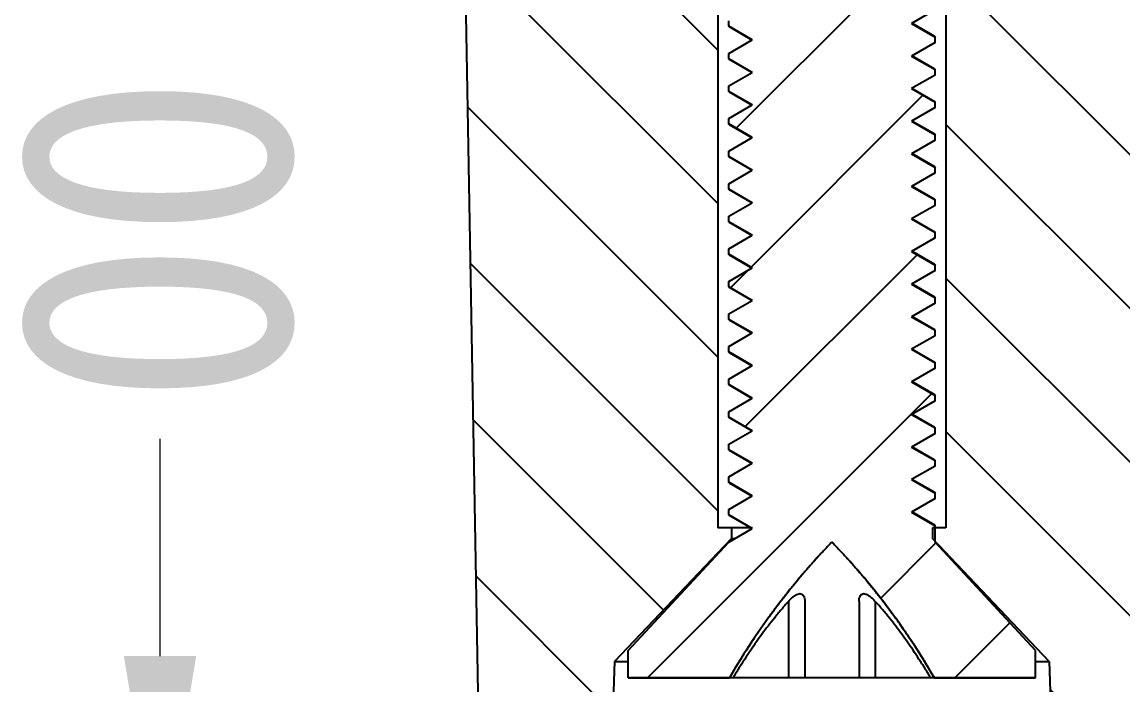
# Model space of a CAD drawing. Header units: millimetres. Extents: x 306 to 1885, y 393 to 1000.
# Drawn here: x 1284.17 to 1304.45, y 596.46 to 608.67 of the extents above; entities that cross this region are included whole.
import ezdxf

# ---------------------------------------------------------------- set-up
doc = ezdxf.new("R2010")
doc.units = ezdxf.units.MM
doc.layers.add('dim', color=3, linetype='Continuous', lineweight=9)
doc.styles.add('FFS', font='SIMFANG.TTF', dxfattribs={"width": 0.9})
doc.dimstyles.new('YanXiu', dxfattribs={"dimtxt": 2.5, "dimasz": 2.2, "dimexe": 1, "dimexo": 0.6, "dimgap": 0.66, "dimtad": 0, "dimzin": 1, "dimdsep": 46, "dimtxsty": 'FFS', "dimcen": 0, "dimclrd": 256, "dimclre": 131, "dimclrt": 42, "dimazin": 0, "dimtfac": 1, "dimtofl": 0, "dimtmove": 0, "dimatfit": 3, "dimfxl": 0, "dimlwd": 5, "dimlwe": 5, "dimarcsym": 0})

# ---------------------------------------------------------------- blocks, each defined once
blk = doc.blocks.new('*D50')
at = {"layer": 'Defpoints', "color": 0}
for p in [(-65.415, 104.552), (-59.935, 103.552), (-53.043, 103.552)]:
    blk.add_point(p, dxfattribs=at)
at = {"layer": 'dim', "lineweight": 5}
for p, q in [((-53.043, 108.552), (-53.043, 112.552)), ((-53.043, 99.552), (-53.043, 95.552))]:
    blk.add_line(p, q, dxfattribs=at)
at = {"layer": 'dim', "color": 131, "lineweight": 5}
for p, q in [((-64.416, 104.552), (-52.044, 104.552)), ((-58.935, 103.552), (-52.044, 103.552))]:
    blk.add_line(p, q, dxfattribs=at)
at = {"layer": 'dim'}
for points in [[(-53.71, 108.552), (-52.377, 108.552), (-53.043, 104.552)], [(-53.71, 99.552), (-52.377, 99.552), (-53.043, 103.552)]]:
    blk.add_solid(points, dxfattribs=at)
at = {"layer": 'dim', "color": 42, "insert": (-53.043, 88.824), "char_height": 5, "attachment_point": 5, "rotation": 90, "style": 'FFS'}
blk.add_mtext('1.00', dxfattribs=at)
blk = doc.blocks.new('u50')
h = blk.add_hatch()
h.set_pattern_fill('DEFAULT__9', color=5, scale=2, angle=135, style=0, pattern_type=0)
h.set_pattern_definition([(135, (-331.9686, -74.1004), (-1.414214, -1.414214), [])])
edge = h.paths.add_edge_path()
edge.add_line((-58.638, 85.552), (-63.315, 85.552))
edge.add_line((-63.315, 85.552), (-63.315, 97.189))
edge.add_line((-63.565, 97.189), (-63.315, 97.189))
edge.add_line((-63.565, 97.189), (-63.565, 97.389))
edge.add_line((-63.565, 97.389), (-63.315, 97.652))
edge.add_line((-63.315, 97.652), (-61.415, 99.652))
edge.add_line((-61.415, 99.652), (-61.38, 100.652))
edge.add_line((-60.542, 100.652), (-61.38, 100.652))
edge.add_line((-60.542, 100.652), (-60.44, 103.552))
edge.add_line((-59.935, 103.552), (-60.44, 103.552))
edge.add_spline(control_points=[(-58.935, 102.569), (-58.945, 103.147), (-59.357, 103.552), (-59.935, 103.552)], knot_values=[0, 0, 0, 0, 1, 1, 1, 1], weights=[1, 0.808834, 0.808834, 1], degree=3, periodic=0)
edge.add_line((-58.638, 85.552), (-58.935, 102.569))
edge = h.paths.add_edge_path()
edge.add_line((-67.515, 85.552), (-70.837, 85.552))
edge.add_line((-70.889, 88.552), (-70.837, 85.552))
edge.add_line((-70.889, 88.552), (-72.351, 88.552))
edge.add_line((-72.351, 88.552), (-72.404, 85.552))
edge.add_line((-72.404, 85.552), (-73.394, 85.552))
edge.add_line((-73.394, 85.552), (-73.656, 100.552))
edge.add_line((-73.656, 100.552), (-75.421, 100.552))
edge.add_line((-75.421, 100.552), (-75.421, 103.552))
edge.add_line((-70.39, 103.552), (-75.421, 103.552))
edge.add_line((-70.289, 100.652), (-70.39, 103.552))
edge.add_line((-69.45, 100.652), (-70.289, 100.652))
edge.add_line((-69.415, 99.652), (-69.45, 100.652))
edge.add_line((-69.415, 99.652), (-67.265, 97.389))
edge.add_line((-67.265, 97.189), (-67.265, 97.389))
edge.add_line((-67.515, 97.189), (-67.265, 97.189))
edge.add_line((-67.515, 85.552), (-67.515, 97.189))
edge = h.paths.add_edge_path()
edge.add_line((-75.421, 100.552), (-75.421, 103.552))
edge.add_line((-75.421, 100.552), (-75.421, 103.552))
edge = h.paths.add_edge_path()
edge.add_line((-75.421, 103.552), (-84.841, 103.552))
edge.add_line((-75.421, 100.552), (-75.421, 103.552))
edge.add_line((-75.421, 100.552), (-84.841, 100.552))
edge.add_line((-84.841, 100.552), (-84.841, 103.552))
edge = h.paths.add_edge_path()
edge.add_line((-84.841, 100.552), (-84.841, 103.552))
edge.add_line((-84.841, 100.552), (-84.841, 103.552))
edge = h.paths.add_edge_path()
edge.add_line((-150.193, 85.552), (-148.984, 85.552))
edge.add_line((-150.193, 85.552), (-149.896, 102.569))
edge.add_spline(control_points=[(-148.896, 103.552), (-149.473, 103.552), (-149.885, 103.147), (-149.896, 102.569)], knot_values=[0, 0, 0, 0, 1, 1, 1, 1], weights=[1, 0.808834, 0.808834, 1], degree=3, periodic=0)
edge.add_line((-148.896, 103.552), (-84.841, 103.552))
edge.add_line((-84.841, 100.552), (-84.841, 103.552))
edge.add_line((-146.165, 100.552), (-84.841, 100.552))
edge.add_line((-146.165, 100.552), (-146.427, 85.552))
edge.add_line((-147.417, 85.552), (-146.427, 85.552))
edge.add_line((-147.47, 88.552), (-147.417, 85.552))
edge.add_line((-148.932, 88.552), (-147.47, 88.552))
edge.add_line((-148.932, 88.552), (-148.984, 85.552))
h = blk.add_hatch()
h.set_pattern_fill('DEFAULT__7', color=5, scale=2, angle=45, style=0, pattern_type=0)
h.set_pattern_definition([(45, (-331.9686, -74.1004), (-1.414214, 1.414214), [])])
edge = h.paths.add_edge_path()
edge.add_line((-63.862, 77.952), (-67.315, 77.952))
edge.add_line((-67.315, 78.052), (-67.315, 77.952))
edge.add_line((-67.315, 78.052), (-66.882, 78.302))
edge.add_line((-66.882, 78.302), (-67.315, 78.552))
edge.add_line((-67.315, 78.652), (-67.315, 78.552))
edge.add_line((-67.315, 78.652), (-66.882, 78.902))
edge.add_line((-66.882, 78.902), (-67.315, 79.152))
edge.add_line((-67.315, 79.252), (-67.315, 79.152))
edge.add_line((-67.315, 79.252), (-66.882, 79.502))
edge.add_line((-66.882, 79.502), (-67.315, 79.752))
edge.add_line((-67.315, 79.852), (-67.315, 79.752))
edge.add_line((-67.315, 79.852), (-66.882, 80.102))
edge.add_line((-66.882, 80.102), (-67.315, 80.352))
edge.add_line((-67.315, 80.452), (-67.315, 80.352))
edge.add_line((-67.315, 80.452), (-66.882, 80.702))
edge.add_line((-66.882, 80.702), (-67.315, 80.952))
edge.add_line((-67.315, 81.052), (-67.315, 80.952))
edge.add_line((-67.315, 81.052), (-66.882, 81.302))
edge.add_line((-66.882, 81.302), (-67.315, 81.552))
edge.add_line((-67.315, 81.652), (-67.315, 81.552))
edge.add_line((-67.315, 81.652), (-66.882, 81.902))
edge.add_line((-66.882, 81.902), (-67.315, 82.152))
edge.add_line((-67.315, 82.252), (-67.315, 82.152))
edge.add_line((-67.315, 82.252), (-66.882, 82.502))
edge.add_line((-66.882, 82.502), (-67.315, 82.752))
edge.add_line((-67.315, 82.852), (-67.315, 82.752))
edge.add_line((-67.315, 82.852), (-66.882, 83.102))
edge.add_line((-66.882, 83.102), (-67.315, 83.352))
edge.add_line((-67.315, 83.452), (-67.315, 83.352))
edge.add_line((-67.315, 83.452), (-66.882, 83.702))
edge.add_line((-66.882, 83.702), (-67.315, 83.952))
edge.add_line((-67.315, 84.052), (-67.315, 83.952))
edge.add_line((-67.315, 84.052), (-66.882, 84.302))
edge.add_line((-66.882, 84.302), (-67.315, 84.552))
edge.add_line((-67.315, 84.652), (-67.315, 84.552))
edge.add_line((-67.315, 84.652), (-66.882, 84.902))
edge.add_line((-66.882, 84.902), (-67.315, 85.152))
edge.add_line((-67.315, 85.252), (-67.315, 85.152))
edge.add_line((-67.315, 85.252), (-66.882, 85.502))
edge.add_line((-66.882, 85.502), (-67.315, 85.752))
edge.add_line((-67.315, 85.852), (-67.315, 85.752))
edge.add_line((-67.315, 85.852), (-66.882, 86.102))
edge.add_line((-66.882, 86.102), (-67.315, 86.352))
edge.add_line((-67.315, 86.452), (-67.315, 86.352))
edge.add_line((-67.315, 86.452), (-66.882, 86.702))
edge.add_line((-66.882, 86.702), (-67.315, 86.952))
edge.add_line((-67.315, 87.052), (-67.315, 86.952))
edge.add_line((-67.315, 87.052), (-66.882, 87.302))
edge.add_line((-66.882, 87.302), (-67.315, 87.552))
edge.add_line((-67.315, 87.652), (-67.315, 87.552))
edge.add_line((-67.315, 87.652), (-66.882, 87.902))
edge.add_line((-66.882, 87.902), (-67.315, 88.152))
edge.add_line((-67.315, 88.252), (-67.315, 88.152))
edge.add_line((-67.315, 88.252), (-66.882, 88.502))
edge.add_line((-66.882, 88.502), (-67.315, 88.752))
edge.add_line((-67.315, 88.852), (-67.315, 88.752))
edge.add_line((-67.315, 88.852), (-66.882, 89.102))
edge.add_line((-66.882, 89.102), (-67.315, 89.352))
edge.add_line((-67.315, 89.452), (-67.315, 89.352))
edge.add_line((-67.315, 89.452), (-66.882, 89.702))
edge.add_line((-66.882, 89.702), (-67.315, 89.952))
edge.add_line((-67.315, 90.052), (-67.315, 89.952))
edge.add_line((-67.315, 90.052), (-66.882, 90.302))
edge.add_line((-66.882, 90.302), (-67.315, 90.552))
edge.add_line((-67.315, 90.652), (-67.315, 90.552))
edge.add_line((-67.315, 90.652), (-66.882, 90.902))
edge.add_line((-66.882, 90.902), (-67.315, 91.152))
edge.add_line((-67.315, 91.252), (-67.315, 91.152))
edge.add_line((-67.315, 91.252), (-66.882, 91.502))
edge.add_line((-66.882, 91.502), (-67.315, 91.752))
edge.add_line((-67.315, 91.852), (-67.315, 91.752))
edge.add_line((-67.315, 91.852), (-66.882, 92.102))
edge.add_line((-66.882, 92.102), (-67.315, 92.352))
edge.add_line((-67.315, 92.452), (-67.315, 92.352))
edge.add_line((-67.315, 92.452), (-66.882, 92.702))
edge.add_line((-66.882, 92.702), (-67.315, 92.952))
edge.add_line((-67.315, 93.052), (-67.315, 92.952))
edge.add_line((-67.315, 93.052), (-66.882, 93.302))
edge.add_line((-66.882, 93.302), (-67.315, 93.552))
edge.add_line((-67.315, 93.652), (-67.315, 93.552))
edge.add_line((-67.315, 93.652), (-66.882, 93.902))
edge.add_line((-66.882, 93.902), (-67.315, 94.152))
edge.add_line((-67.315, 94.252), (-67.315, 94.152))
edge.add_line((-67.315, 94.252), (-66.882, 94.502))
edge.add_line((-66.882, 94.502), (-67.315, 94.752))
edge.add_line((-67.315, 94.852), (-67.315, 94.752))
edge.add_line((-67.315, 94.852), (-66.882, 95.102))
edge.add_line((-66.882, 95.102), (-67.315, 95.352))
edge.add_line((-67.315, 95.452), (-67.315, 95.352))
edge.add_line((-67.315, 95.452), (-66.882, 95.702))
edge.add_line((-66.882, 95.702), (-67.315, 95.952))
edge.add_line((-67.315, 96.052), (-67.315, 95.952))
edge.add_line((-67.315, 96.052), (-66.882, 96.302))
edge.add_line((-66.882, 96.302), (-67.315, 96.552))
edge.add_line((-67.315, 96.652), (-67.315, 96.552))
edge.add_line((-67.315, 96.652), (-66.882, 96.902))
edge.add_line((-66.882, 96.902), (-67.315, 97.152))
edge.add_line((-67.315, 97.452), (-67.315, 97.152))
edge.add_line((-69.165, 99.452), (-67.315, 97.452))
edge.add_line((-69.165, 99.952), (-69.165, 99.452))
edge.add_line((-67.302, 99.952), (-69.165, 99.952))
edge.add_spline(control_points=[(-65.415, 97.452), (-66.143, 98.207), (-66.775, 99.044), (-67.302, 99.952)], knot_values=[0, 0, 0, 0, 1, 1, 1, 1], weights=[1, 0.995146, 0.995146, 1], degree=3, periodic=0)
edge.add_spline(control_points=[(-65.415, 97.452), (-64.687, 98.207), (-64.055, 99.044), (-63.529, 99.952)], knot_values=[0, 0, 0, 0, 1, 1, 1, 1], weights=[1, 0.995146, 0.995146, 1], degree=3, periodic=0)
edge.add_line((-61.665, 99.952), (-63.529, 99.952))
edge.add_line((-61.665, 99.952), (-61.665, 99.452))
edge.add_line((-61.665, 99.452), (-63.515, 97.452))
edge.add_line((-63.515, 97.452), (-63.948, 97.202))
edge.add_line((-63.948, 97.202), (-63.515, 96.952))
edge.add_line((-63.515, 96.952), (-63.515, 96.852))
edge.add_line((-63.515, 96.852), (-63.948, 96.602))
edge.add_line((-63.948, 96.602), (-63.515, 96.352))
edge.add_line((-63.515, 96.352), (-63.515, 96.252))
edge.add_line((-63.515, 96.252), (-63.948, 96.002))
edge.add_line((-63.948, 96.002), (-63.515, 95.752))
edge.add_line((-63.515, 95.752), (-63.515, 95.652))
edge.add_line((-63.515, 95.652), (-63.948, 95.402))
edge.add_line((-63.948, 95.402), (-63.515, 95.152))
edge.add_line((-63.515, 95.152), (-63.515, 95.052))
edge.add_line((-63.515, 95.052), (-63.948, 94.802))
edge.add_line((-63.948, 94.802), (-63.515, 94.552))
edge.add_line((-63.515, 94.552), (-63.515, 94.452))
edge.add_line((-63.515, 94.452), (-63.948, 94.202))
edge.add_line((-63.948, 94.202), (-63.515, 93.952))
edge.add_line((-63.515, 93.952), (-63.515, 93.852))
edge.add_line((-63.515, 93.852), (-63.948, 93.602))
edge.add_line((-63.948, 93.602), (-63.515, 93.352))
edge.add_line((-63.515, 93.352), (-63.515, 93.252))
edge.add_line((-63.515, 93.252), (-63.948, 93.002))
edge.add_line((-63.948, 93.002), (-63.515, 92.752))
edge.add_line((-63.515, 92.752), (-63.515, 92.652))
edge.add_line((-63.515, 92.652), (-63.948, 92.402))
edge.add_line((-63.948, 92.402), (-63.515, 92.152))
edge.add_line((-63.515, 92.152), (-63.515, 92.052))
edge.add_line((-63.515, 92.052), (-63.948, 91.802))
edge.add_line((-63.948, 91.802), (-63.515, 91.552))
edge.add_line((-63.515, 91.552), (-63.515, 91.452))
edge.add_line((-63.515, 91.452), (-63.948, 91.202))
edge.add_line((-63.948, 91.202), (-63.515, 90.952))
edge.add_line((-63.515, 90.952), (-63.515, 90.852))
edge.add_line((-63.515, 90.852), (-63.948, 90.602))
edge.add_line((-63.948, 90.602), (-63.515, 90.352))
edge.add_line((-63.515, 90.352), (-63.515, 90.252))
edge.add_line((-63.515, 90.252), (-63.948, 90.002))
edge.add_line((-63.948, 90.002), (-63.515, 89.752))
edge.add_line((-63.515, 89.752), (-63.515, 89.652))
edge.add_line((-63.515, 89.652), (-63.948, 89.402))
edge.add_line((-63.948, 89.402), (-63.515, 89.152))
edge.add_line((-63.515, 89.152), (-63.515, 89.052))
edge.add_line((-63.515, 89.052), (-63.948, 88.802))
edge.add_line((-63.948, 88.802), (-63.515, 88.552))
edge.add_line((-63.515, 88.552), (-63.515, 88.452))
edge.add_line((-63.515, 88.452), (-63.948, 88.202))
edge.add_line((-63.948, 88.202), (-63.515, 87.952))
edge.add_line((-63.515, 87.952), (-63.515, 87.852))
edge.add_line((-63.515, 87.852), (-63.948, 87.602))
edge.add_line((-63.948, 87.602), (-63.515, 87.352))
edge.add_line((-63.515, 87.352), (-63.515, 87.252))
edge.add_line((-63.515, 87.252), (-63.948, 87.002))
edge.add_line((-63.948, 87.002), (-63.515, 86.752))
edge.add_line((-63.515, 86.752), (-63.515, 86.652))
edge.add_line((-63.515, 86.652), (-63.948, 86.402))
edge.add_line((-63.948, 86.402), (-63.515, 86.152))
edge.add_line((-63.515, 86.152), (-63.515, 86.052))
edge.add_line((-63.515, 86.052), (-63.948, 85.802))
edge.add_line((-63.948, 85.802), (-63.515, 85.552))
edge.add_line((-63.515, 85.552), (-63.515, 85.452))
edge.add_line((-63.515, 85.452), (-63.948, 85.202))
edge.add_line((-63.948, 85.202), (-63.515, 84.952))
edge.add_line((-63.515, 84.952), (-63.515, 84.852))
edge.add_line((-63.515, 84.852), (-63.948, 84.602))
edge.add_line((-63.948, 84.602), (-63.515, 84.352))
edge.add_line((-63.515, 84.352), (-63.515, 84.252))
edge.add_line((-63.515, 84.252), (-63.948, 84.002))
edge.add_line((-63.948, 84.002), (-63.515, 83.752))
edge.add_line((-63.515, 83.752), (-63.515, 83.652))
edge.add_line((-63.515, 83.652), (-63.948, 83.402))
edge.add_line((-63.948, 83.402), (-63.515, 83.152))
edge.add_line((-63.515, 83.152), (-63.515, 83.052))
edge.add_line((-63.515, 83.052), (-63.948, 82.802))
edge.add_line((-63.948, 82.802), (-63.515, 82.552))
edge.add_line((-63.515, 82.552), (-63.515, 82.452))
edge.add_line((-63.515, 82.452), (-63.948, 82.202))
edge.add_line((-63.948, 82.202), (-63.515, 81.952))
edge.add_line((-63.515, 81.952), (-63.515, 81.852))
edge.add_line((-63.515, 81.852), (-63.948, 81.602))
edge.add_line((-63.948, 81.602), (-63.515, 81.352))
edge.add_line((-63.515, 81.352), (-63.515, 81.252))
edge.add_line((-63.515, 81.252), (-63.948, 81.002))
edge.add_line((-63.948, 81.002), (-63.515, 80.752))
edge.add_line((-63.515, 80.752), (-63.515, 80.652))
edge.add_line((-63.515, 80.652), (-63.948, 80.402))
edge.add_line((-63.948, 80.402), (-63.515, 80.152))
edge.add_line((-63.515, 80.152), (-63.515, 80.052))
edge.add_line((-63.515, 80.052), (-63.948, 79.802))
edge.add_line((-63.948, 79.802), (-63.515, 79.552))
edge.add_line((-63.515, 79.552), (-63.515, 79.452))
edge.add_line((-63.515, 79.452), (-63.948, 79.202))
edge.add_line((-63.948, 79.202), (-63.515, 78.952))
edge.add_line((-63.515, 78.952), (-63.515, 78.852))
edge.add_line((-63.515, 78.852), (-63.948, 78.602))
edge.add_line((-63.948, 78.602), (-63.515, 78.352))
edge.add_line((-63.515, 78.352), (-63.515, 78.252))
edge.add_line((-63.515, 78.252), (-63.948, 78.002))
edge.add_line((-63.948, 78.002), (-63.862, 77.952))
at = {"color": 7}
for p, q in [((-58.638, 85.552), (-58.935, 102.569)), ((-58.638, 85.552), (-58.935, 102.569)), ((-69.415, 99.652), (-69.45, 100.652)), ((-69.415, 99.652), (-69.45, 100.652)), ((-61.415, 99.652), (-61.38, 100.652)), ((-61.415, 99.652), (-61.38, 100.652)), ((-69.165, 99.952), (-61.665, 99.952)), ((-69.165, 99.952), (-69.165, 99.452)), ((-67.302, 99.952), (-69.165, 99.952)), ((-69.165, 99.952), (-69.165, 99.452)), ((-66.215, 98.546), (-66.215, 99.952)), ((-65.915, 98.546), (-65.915, 99.952)), ((-64.915, 98.546), (-64.915, 99.952)), ((-64.615, 98.546), (-64.615, 99.952)), ((-61.665, 99.952), (-63.529, 99.952)), ((-61.665, 99.952), (-61.665, 99.452)), ((-61.665, 99.952), (-61.665, 99.452)), ((-69.415, 99.652), (-67.265, 97.389)), ((-69.165, 99.652), (-69.415, 99.652)), ((-69.415, 99.652), (-67.265, 97.389)), ((-63.565, 97.389), (-61.415, 99.652)), ((-63.315, 97.652), (-61.415, 99.652)), ((-61.415, 99.652), (-61.665, 99.652)), ((-69.165, 99.452), (-67.315, 97.452)), ((-69.165, 99.452), (-67.315, 97.452)), ((-61.665, 99.452), (-63.515, 97.452)), ((-61.665, 99.452), (-63.515, 97.452)), ((-63.565, 97.389), (-63.315, 97.652)), ((-67.315, 97.452), (-67.315, 97.152)), ((-67.315, 97.452), (-67.315, 97.152)), ((-67.265, 97.189), (-67.265, 97.389)), ((-67.265, 97.189), (-67.265, 97.389)), ((-63.515, 97.452), (-63.948, 97.202)), ((-63.515, 97.452), (-63.948, 97.202)), ((-63.565, 97.389), (-63.625, 97.389)), ((-63.565, 97.189), (-63.565, 97.389)), ((-63.565, 97.189), (-63.565, 97.389)), ((-67.515, 97.189), (-67.265, 97.189)), ((-67.515, 85.552), (-67.515, 97.189)), ((-67.515, 85.552), (-67.515, 97.189)), ((-67.515, 97.189), (-67.265, 97.189)), ((-67.315, 97.152), (-67.308, 97.143)), ((-66.882, 96.902), (-67.315, 97.152)), ((-66.882, 96.902), (-67.315, 97.152)), ((-67.308, 97.143), (-66.885, 96.898)), ((-63.948, 97.202), (-63.515, 96.952)), ((-63.948, 97.202), (-63.515, 96.952)), ((-63.948, 97.189), (-63.315, 97.189)), ((-63.522, 96.96), (-63.946, 97.206)), ((-63.565, 97.189), (-63.315, 97.189)), ((-63.315, 85.552), (-63.315, 97.189)), ((-63.315, 85.552), (-63.315, 97.189)), ((-63.522, 96.96), (-63.515, 96.952)), ((-63.515, 96.952), (-63.515, 96.852)), ((-63.515, 96.952), (-63.515, 96.852)), ((-67.315, 96.652), (-66.882, 96.902)), ((-67.315, 96.652), (-66.882, 96.902)), ((-63.515, 96.852), (-63.948, 96.602)), ((-63.515, 96.852), (-63.948, 96.602)), ((-67.315, 96.652), (-67.315, 96.552)), ((-67.315, 96.652), (-67.315, 96.552)), ((-67.308, 96.543), (-67.315, 96.552)), ((-66.882, 96.302), (-67.315, 96.552)), ((-66.882, 96.302), (-67.315, 96.552)), ((-67.308, 96.543), (-66.885, 96.298)), ((-63.948, 96.602), (-63.515, 96.352)), ((-63.948, 96.602), (-63.515, 96.352)), ((-63.522, 96.36), (-63.946, 96.606)), ((-67.315, 96.052), (-66.882, 96.302)), ((-67.315, 96.052), (-66.882, 96.302)), ((-63.522, 96.36), (-63.515, 96.352)), ((-63.515, 96.352), (-63.515, 96.252)), ((-63.515, 96.352), (-63.515, 96.252)), ((-63.515, 96.252), (-63.948, 96.002)), ((-63.515, 96.252), (-63.948, 96.002)), ((-67.315, 96.052), (-67.315, 95.952)), ((-67.315, 96.052), (-67.315, 95.952)), ((-67.308, 95.943), (-67.315, 95.952)), ((-66.882, 95.702), (-67.315, 95.952)), ((-66.882, 95.702), (-67.315, 95.952)), ((-67.308, 95.943), (-66.885, 95.698)), ((-63.948, 96.002), (-63.515, 95.752)), ((-63.948, 96.002), (-63.515, 95.752)), ((-63.522, 95.76), (-63.946, 96.006)), ((-67.315, 95.452), (-66.882, 95.702)), ((-67.315, 95.452), (-66.882, 95.702)), ((-63.522, 95.76), (-63.515, 95.752)), ((-63.515, 95.752), (-63.515, 95.652)), ((-63.515, 95.752), (-63.515, 95.652)), ((-63.515, 95.652), (-63.948, 95.402)), ((-63.515, 95.652), (-63.948, 95.402)), ((-67.315, 95.452), (-67.315, 95.352)), ((-67.315, 95.452), (-67.315, 95.352)), ((-67.308, 95.343), (-67.315, 95.352)), ((-66.882, 95.102), (-67.315, 95.352)), ((-66.882, 95.102), (-67.315, 95.352)), ((-67.308, 95.343), (-66.885, 95.098)), ((-63.948, 95.402), (-63.515, 95.152)), ((-63.948, 95.402), (-63.515, 95.152)), ((-63.522, 95.16), (-63.946, 95.406)), ((-67.315, 94.852), (-66.882, 95.102)), ((-67.315, 94.852), (-66.882, 95.102)), ((-63.522, 95.16), (-63.515, 95.152)), ((-63.515, 95.152), (-63.515, 95.052)), ((-63.515, 95.152), (-63.515, 95.052)), ((-63.515, 95.052), (-63.948, 94.802)), ((-63.515, 95.052), (-63.948, 94.802)), ((-67.315, 94.852), (-67.315, 94.752)), ((-67.315, 94.852), (-67.315, 94.752)), ((-67.308, 94.743), (-67.315, 94.752)), ((-66.882, 94.502), (-67.315, 94.752)), ((-66.882, 94.502), (-67.315, 94.752)), ((-67.308, 94.743), (-66.885, 94.498)), ((-63.948, 94.802), (-63.515, 94.552)), ((-63.948, 94.802), (-63.515, 94.552)), ((-63.522, 94.56), (-63.946, 94.806)), ((-67.315, 94.252), (-66.882, 94.502)), ((-67.315, 94.252), (-66.882, 94.502)), ((-63.522, 94.56), (-63.515, 94.552)), ((-63.515, 94.552), (-63.515, 94.452)), ((-63.515, 94.552), (-63.515, 94.452)), ((-63.515, 94.452), (-63.948, 94.202)), ((-63.515, 94.452), (-63.948, 94.202)), ((-67.315, 94.252), (-67.315, 94.152)), ((-67.315, 94.252), (-67.315, 94.152)), ((-67.308, 94.143), (-67.315, 94.152)), ((-66.882, 93.902), (-67.315, 94.152)), ((-66.882, 93.902), (-67.315, 94.152)), ((-67.308, 94.143), (-66.885, 93.898)), ((-63.948, 94.202), (-63.515, 93.952)), ((-63.948, 94.202), (-63.515, 93.952)), ((-63.522, 93.96), (-63.946, 94.206)), ((-67.315, 93.652), (-66.882, 93.902)), ((-67.315, 93.652), (-66.882, 93.902)), ((-63.522, 93.96), (-63.515, 93.952)), ((-63.515, 93.952), (-63.515, 93.852)), ((-63.515, 93.952), (-63.515, 93.852)), ((-63.515, 93.852), (-63.948, 93.602)), ((-63.515, 93.852), (-63.948, 93.602)), ((-67.315, 93.652), (-67.315, 93.552)), ((-67.315, 93.652), (-67.315, 93.552)), ((-67.308, 93.543), (-67.315, 93.552)), ((-66.882, 93.302), (-67.315, 93.552)), ((-66.882, 93.302), (-67.315, 93.552)), ((-67.308, 93.543), (-66.885, 93.298)), ((-63.948, 93.602), (-63.515, 93.352)), ((-63.948, 93.602), (-63.515, 93.352)), ((-63.522, 93.36), (-63.946, 93.606)), ((-67.315, 93.052), (-66.882, 93.302)), ((-67.315, 93.052), (-66.882, 93.302)), ((-63.522, 93.36), (-63.515, 93.352)), ((-63.515, 93.352), (-63.515, 93.252)), ((-63.515, 93.352), (-63.515, 93.252)), ((-63.515, 93.252), (-63.948, 93.002)), ((-63.515, 93.252), (-63.948, 93.002)), ((-67.315, 93.052), (-67.315, 92.952)), ((-67.315, 93.052), (-67.315, 92.952)), ((-67.308, 92.943), (-67.315, 92.952)), ((-66.882, 92.702), (-67.315, 92.952)), ((-66.882, 92.702), (-67.315, 92.952)), ((-67.308, 92.943), (-66.885, 92.698)), ((-63.948, 93.002), (-63.515, 92.752)), ((-63.948, 93.002), (-63.515, 92.752)), ((-63.522, 92.76), (-63.946, 93.006)), ((-67.315, 92.452), (-66.882, 92.702)), ((-67.315, 92.452), (-66.882, 92.702)), ((-63.515, 92.652), (-63.948, 92.402)), ((-63.515, 92.652), (-63.948, 92.402)), ((-63.522, 92.76), (-63.515, 92.752)), ((-63.515, 92.752), (-63.515, 92.652)), ((-63.515, 92.752), (-63.515, 92.652)), ((-67.315, 92.452), (-67.315, 92.352)), ((-67.315, 92.452), (-67.315, 92.352)), ((-67.308, 92.343), (-67.315, 92.352)), ((-66.882, 92.102), (-67.315, 92.352)), ((-66.882, 92.102), (-67.315, 92.352)), ((-67.308, 92.343), (-66.885, 92.098)), ((-63.948, 92.402), (-63.515, 92.152)), ((-63.948, 92.402), (-63.515, 92.152)), ((-63.522, 92.16), (-63.946, 92.406)), ((-67.315, 91.852), (-66.882, 92.102)), ((-67.315, 91.852), (-66.882, 92.102)), ((-63.515, 92.052), (-63.948, 91.802)), ((-63.515, 92.052), (-63.948, 91.802)), ((-63.522, 92.16), (-63.515, 92.152)), ((-63.515, 92.152), (-63.515, 92.052)), ((-63.515, 92.152), (-63.515, 92.052)), ((-67.315, 91.852), (-67.315, 91.752)), ((-67.315, 91.852), (-67.315, 91.752)), ((-67.308, 91.743), (-67.315, 91.752)), ((-66.882, 91.502), (-67.315, 91.752)), ((-66.882, 91.502), (-67.315, 91.752)), ((-67.308, 91.743), (-66.885, 91.498)), ((-63.948, 91.802), (-63.515, 91.552)), ((-63.948, 91.802), (-63.515, 91.552)), ((-63.522, 91.56), (-63.946, 91.806)), ((-67.315, 91.252), (-66.882, 91.502)), ((-67.315, 91.252), (-66.882, 91.502)), ((-63.515, 91.452), (-63.948, 91.202)), ((-63.515, 91.452), (-63.948, 91.202)), ((-63.522, 91.56), (-63.515, 91.552)), ((-63.515, 91.552), (-63.515, 91.452)), ((-63.515, 91.552), (-63.515, 91.452)), ((-67.315, 91.252), (-67.315, 91.152)), ((-67.315, 91.252), (-67.315, 91.152)), ((-67.308, 91.143), (-67.315, 91.152)), ((-66.882, 90.902), (-67.315, 91.152)), ((-66.882, 90.902), (-67.315, 91.152)), ((-67.308, 91.143), (-66.885, 90.898)), ((-63.948, 91.202), (-63.515, 90.952)), ((-63.948, 91.202), (-63.515, 90.952)), ((-63.522, 90.96), (-63.946, 91.206)), ((-67.315, 90.652), (-66.882, 90.902)), ((-67.315, 90.652), (-66.882, 90.902)), ((-63.515, 90.852), (-63.948, 90.602)), ((-63.515, 90.852), (-63.948, 90.602)), ((-63.522, 90.96), (-63.515, 90.952)), ((-63.515, 90.952), (-63.515, 90.852)), ((-63.515, 90.952), (-63.515, 90.852)), ((-67.315, 90.652), (-67.315, 90.552)), ((-67.315, 90.652), (-67.315, 90.552)), ((-67.308, 90.543), (-67.315, 90.552)), ((-66.882, 90.302), (-67.315, 90.552)), ((-66.882, 90.302), (-67.315, 90.552)), ((-67.308, 90.543), (-66.885, 90.298)), ((-63.948, 90.602), (-63.515, 90.352)), ((-63.948, 90.602), (-63.515, 90.352)), ((-63.522, 90.36), (-63.946, 90.606)), ((-67.315, 90.052), (-66.882, 90.302)), ((-67.315, 90.052), (-66.882, 90.302)), ((-63.515, 90.252), (-63.948, 90.002)), ((-63.515, 90.252), (-63.948, 90.002)), ((-63.522, 90.36), (-63.515, 90.352)), ((-63.515, 90.352), (-63.515, 90.252)), ((-63.515, 90.352), (-63.515, 90.252)), ((-67.315, 90.052), (-67.315, 89.952)), ((-67.315, 90.052), (-67.315, 89.952)), ((-67.308, 89.943), (-67.315, 89.952)), ((-66.882, 89.702), (-67.315, 89.952)), ((-66.882, 89.702), (-67.315, 89.952)), ((-67.308, 89.943), (-66.885, 89.698)), ((-63.948, 90.002), (-63.515, 89.752)), ((-63.948, 90.002), (-63.515, 89.752)), ((-63.522, 89.76), (-63.946, 90.006)), ((-67.315, 89.452), (-66.882, 89.702)), ((-67.315, 89.452), (-66.882, 89.702)), ((-63.515, 89.652), (-63.948, 89.402)), ((-63.515, 89.652), (-63.948, 89.402)), ((-63.522, 89.76), (-63.515, 89.752)), ((-63.515, 89.752), (-63.515, 89.652)), ((-63.515, 89.752), (-63.515, 89.652)), ((-67.315, 89.452), (-67.315, 89.352)), ((-67.315, 89.452), (-67.315, 89.352)), ((-67.308, 89.343), (-67.315, 89.352)), ((-66.882, 89.102), (-67.315, 89.352)), ((-66.882, 89.102), (-67.315, 89.352)), ((-67.308, 89.343), (-66.885, 89.098)), ((-63.948, 89.402), (-63.515, 89.152)), ((-63.948, 89.402), (-63.515, 89.152)), ((-63.522, 89.16), (-63.946, 89.406)), ((-67.315, 88.852), (-66.882, 89.102)), ((-67.315, 88.852), (-66.882, 89.102)), ((-63.515, 89.052), (-63.948, 88.802)), ((-63.515, 89.052), (-63.948, 88.802)), ((-63.522, 89.16), (-63.515, 89.152)), ((-63.515, 89.152), (-63.515, 89.052)), ((-63.515, 89.152), (-63.515, 89.052)), ((-67.315, 88.852), (-67.315, 88.752)), ((-67.315, 88.852), (-67.315, 88.752)), ((-63.948, 88.802), (-63.515, 88.552)), ((-63.948, 88.802), (-63.515, 88.552)), ((-63.522, 88.56), (-63.946, 88.806)), ((-67.308, 88.743), (-67.315, 88.752)), ((-66.882, 88.502), (-67.315, 88.752)), ((-66.882, 88.502), (-67.315, 88.752)), ((-67.308, 88.743), (-66.885, 88.498)), ((-67.315, 88.252), (-66.882, 88.502)), ((-67.315, 88.252), (-66.882, 88.502)), ((-63.515, 88.452), (-63.948, 88.202)), ((-63.515, 88.452), (-63.948, 88.202)), ((-63.522, 88.56), (-63.515, 88.552)), ((-63.515, 88.552), (-63.515, 88.452)), ((-63.515, 88.552), (-63.515, 88.452)), ((-67.315, 88.252), (-67.315, 88.152)), ((-67.315, 88.252), (-67.315, 88.152)), ((-63.948, 88.202), (-63.515, 87.952)), ((-63.948, 88.202), (-63.515, 87.952)), ((-63.522, 87.96), (-63.946, 88.206)), ((-67.308, 88.143), (-67.315, 88.152)), ((-66.882, 87.902), (-67.315, 88.152)), ((-66.882, 87.902), (-67.315, 88.152)), ((-67.308, 88.143), (-66.885, 87.898)), ((-67.315, 87.652), (-66.882, 87.902)), ((-67.315, 87.652), (-66.882, 87.902)), ((-63.522, 87.96), (-63.515, 87.952)), ((-63.515, 87.952), (-63.515, 87.852)), ((-63.515, 87.952), (-63.515, 87.852))]:
    blk.add_line(p, q, dxfattribs=at)
for centre, start, end in [((-56.057, 106.475), 210.1175, 223.9541), ((-74.774, 106.475), 316.0459, 329.8825)]:
    blk.add_arc(centre, 13, start, end, dxfattribs=at)
for points, start_tangent, end_tangent in [([(-65.415, 97.452), (-65.483, 97.522), (-65.55, 97.594), (-65.617, 97.666), (-65.683, 97.738), (-65.749, 97.811), (-65.814, 97.884), (-65.878, 97.958), (-65.942, 98.032), (-66.006, 98.107), (-66.069, 98.183), (-66.131, 98.258), (-66.193, 98.335), (-66.254, 98.412), (-66.314, 98.489), (-66.375, 98.567), (-66.434, 98.645), (-66.493, 98.723), (-66.551, 98.802), (-66.609, 98.882), (-66.666, 98.962), (-66.722, 99.042), (-66.778, 99.123), (-66.833, 99.204), (-66.888, 99.286), (-66.942, 99.368), (-66.995, 99.45), (-67.048, 99.533), (-67.1, 99.616), (-67.151, 99.699), (-67.202, 99.783), (-67.252, 99.867), (-67.302, 99.952)], (-0.694082, 0.719896), (-0.501775, 0.864998)), ([(-67.234, 99.952), (-67.128, 99.778), (-67.019, 99.608), (-66.911, 99.446), (-66.806, 99.294), (-66.701, 99.147), (-66.592, 99.001), (-66.477, 98.854), (-66.351, 98.701), (-66.215, 98.546)], (0.515507, -0.856885), (0.67207, -0.740488)), ([(-65.415, 97.452), (-65.348, 97.522), (-65.28, 97.594), (-65.214, 97.666), (-65.148, 97.738), (-65.082, 97.811), (-65.017, 97.884), (-64.952, 97.958), (-64.888, 98.032), (-64.825, 98.107), (-64.762, 98.183), (-64.7, 98.258), (-64.638, 98.335), (-64.577, 98.412), (-64.516, 98.489), (-64.456, 98.567), (-64.397, 98.645), (-64.338, 98.723), (-64.279, 98.802), (-64.222, 98.882), (-64.165, 98.962), (-64.108, 99.042), (-64.052, 99.123), (-63.997, 99.204), (-63.943, 99.286), (-63.889, 99.368), (-63.835, 99.45), (-63.783, 99.533), (-63.731, 99.616), (-63.679, 99.699), (-63.628, 99.783), (-63.578, 99.867), (-63.529, 99.952)], (0.694082, 0.719896), (0.501775, 0.864998)), ([(-64.615, 98.546), (-64.481, 98.7), (-64.356, 98.852), (-64.24, 98.999), (-64.131, 99.145), (-64.025, 99.292), (-63.92, 99.445), (-63.812, 99.608), (-63.703, 99.778), (-63.596, 99.952)], (0.67207, 0.740488), (0.515507, 0.856885)), ([(-65.915, 98.546), (-65.92, 98.492), (-65.934, 98.45), (-65.956, 98.42), (-65.986, 98.404), (-66.023, 98.404), (-66.066, 98.42), (-66.113, 98.45), (-66.163, 98.493), (-66.215, 98.546)], (0, -1), (-0.67207, 0.740488)), ([(-64.615, 98.546), (-64.668, 98.492), (-64.718, 98.45), (-64.766, 98.42), (-64.808, 98.404), (-64.845, 98.404), (-64.875, 98.42), (-64.897, 98.45), (-64.911, 98.492), (-64.915, 98.546)], (-0.67207, -0.740488), (0, 1))]:
    blk.add_spline(points, degree=3, dxfattribs=dict(at, start_tangent=start_tangent, end_tangent=end_tangent))
at = {"layer": 'dim'}
dim = blk.add_linear_dim(base=(-53.043, 103.552), p1=(-65.415, 104.552), p2=(-59.935, 103.552), angle=90, dimstyle='YanXiu', override={"dimtxt": 5, "dimasz": 4, "dimexe": 0.9995, "dimexo": 0.9995, "dimgap": 0.9995}, dxfattribs=at)
dim.commit()
dim.dimension.update_dxf_attribs({"geometry": '*D50', "text_midpoint": (-53.043, 88.824)})

msp = doc.modelspace()

# ---------------------------------------------------------------- block references
at = {"rotation": 180}
msp.add_blockref('u50', (1233.672, 696.542), dxfattribs=at)

doc.saveas('drawing.dxf')
